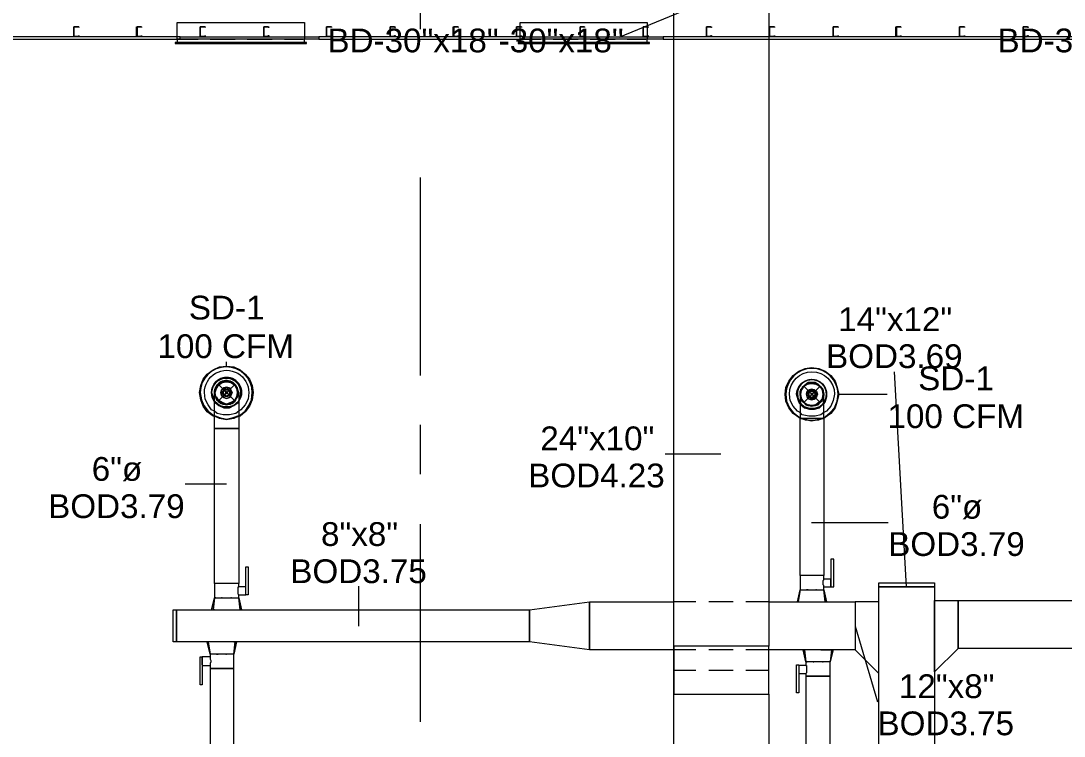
# Model space of a CAD drawing. Header units: metres. Extents: x 39 to 278, y -7 to 151.
# Drawn here: x 62.11 to 68.8, y 18.89 to 23.48 of the extents above; entities that cross this region are included whole.
import ezdxf

# ---------------------------------------------------------------- set-up
doc = ezdxf.new("R2010")
doc.units = ezdxf.units.M
doc.layers.add('HVAC - Ductos', color=5, linetype='Continuous', lineweight=50)
doc.layers.add('PDF_Geometry', color=7, linetype='Continuous', true_color=0xaaaaaa)
doc.layers.add('PDF_Text', color=7, linetype='Continuous')
doc.styles.add('PDF Helvetica', font='')
doc.styles.get('PDF Helvetica').set_extended_font_data('Helvetica')

msp = doc.modelspace()

# ---------------------------------------------------------------- linework, layer by layer
at = {"layer": 'HVAC - Ductos', "lineweight": 0}
for points in [[(66.2943, 24.7995), (66.2943, 24.7582), (66.2943, 24.7169), (66.2943, 24.6665), (66.2943, 24.6161), (66.904, 24.6161), (66.904, 19.4644), (66.2943, 19.4644), (66.2943, 24.6161), (66.904, 24.6161), (66.904, 24.6665), (66.904, 24.7169), (66.904, 24.7582), (66.904, 24.7995), (66.904, 24.9782), (66.2943, 24.9782)], [(63.118, 23.3603), (63.2418, 23.3603)], [(63.3197, 23.3603), (63.4802, 23.3603)], [(63.558, 23.3603), (63.7184, 23.3603)], [(63.7964, 23.3603), (63.9156, 23.3603)], [(65.3181, 23.3603), (65.4418, 23.3603)], [(65.5198, 23.3603), (65.6802, 23.3603)], [(65.7581, 23.3603), (65.9185, 23.3603)], [(65.9964, 23.3603), (66.1156, 23.3603)], [(67.1056, 19.9182), (67.1056, 20.9265), (67.0964, 20.9311), (67.0598, 20.9586), (67.0323, 20.9952), (67.0139, 21.0365), (67.0094, 21.0824), (67.0139, 21.1236), (67.0323, 21.1648), (67.0598, 21.2015), (67.0964, 21.229), (67.1377, 21.2473), (67.179, 21.2519), (67.2247, 21.2473), (67.266, 21.229), (67.3027, 21.2015), (67.3302, 21.1648), (67.3439, 21.1236), (67.3531, 21.0824), (67.3439, 21.0365), (67.3302, 20.9952), (67.3027, 20.9586), (67.266, 20.9311), (67.2568, 20.9265), (67.2568, 19.9182), (67.2523, 19.9182), (67.2477, 19.9182), (67.2339, 19.9182), (67.2201, 19.9182), (67.2018, 19.9182), (67.179, 19.9182), (67.1606, 19.9182), (67.1423, 19.9182), (67.1285, 19.9182), (67.1147, 19.9182)], [(67.2523, 21.1007), (67.2523, 21.0824), (67.2523, 21.064), (67.2431, 21.0457), (67.2339, 21.0274), (67.2156, 21.0182), (67.1973, 21.009), (67.179, 21.009), (67.1606, 21.009), (67.1423, 21.0182), (67.1285, 21.0274), (67.1147, 21.0457), (67.1102, 21.064), (67.1056, 21.0824), (67.1102, 21.1007), (67.1147, 21.119), (67.1285, 21.1328), (67.1423, 21.1465), (67.1606, 21.1511), (67.179, 21.1557), (67.1973, 21.1511), (67.2156, 21.1465), (67.2201, 21.1465), (67.2156, 21.1465), (67.2339, 21.1328), (67.2431, 21.119)], [(67.1056, 21.0824), (67.1056, 21.1007), (67.1147, 21.119), (67.1285, 21.1328), (67.1423, 21.1465), (67.1606, 21.1557), (67.179, 21.1557), (67.2018, 21.1557), (67.2156, 21.1465), (67.2018, 21.1557), (67.179, 21.1557), (67.1606, 21.1557), (67.1423, 21.1465), (67.1285, 21.1328), (67.1147, 21.119), (67.1056, 21.1007), (67.1056, 21.0824), (67.1056, 21.0732)], [(63.3289, 21.0915), (63.3334, 21.0594), (63.3472, 21.032), (63.3334, 21.0594)], [(63.4068, 21.119), (63.393, 21.1098), (63.3884, 21.0915), (63.393, 21.1098), (63.4068, 21.1236), (63.4252, 21.1282), (63.4434, 21.1236), (63.4526, 21.1098), (63.4618, 21.0915), (63.4526, 21.0732), (63.4434, 21.0594), (63.4252, 21.0548), (63.4068, 21.0594), (63.393, 21.0732), (63.3884, 21.0915), (63.393, 21.0732), (63.4068, 21.0594), (63.4252, 21.0548), (63.4434, 21.0594), (63.4526, 21.0732), (63.4572, 21.0915), (63.4526, 21.1098), (63.4434, 21.119), (63.4252, 21.1236)], [(63.4022, 21.1052), (63.3976, 21.0915), (63.4022, 21.1052), (63.416, 21.1144), (63.4343, 21.1144), (63.4434, 21.1052), (63.448, 21.0915), (63.4434, 21.1052), (63.4343, 21.1144), (63.416, 21.1144)], [(63.4434, 21.0778), (63.448, 21.0915), (63.4434, 21.0778), (63.4343, 21.0686), (63.416, 21.0686), (63.4022, 21.0778), (63.3976, 21.0915), (63.4022, 21.0778), (63.416, 21.0686), (63.4343, 21.0686)], [(63.4389, 21.0778), (63.4252, 21.0686), (63.4114, 21.0778), (63.4022, 21.0915), (63.4114, 21.1052), (63.4252, 21.1098), (63.4389, 21.1052), (63.4434, 21.0915)], [(63.4206, 21.0961), (63.4206, 21.0915), (63.4206, 21.0961), (63.4297, 21.0961), (63.4297, 21.0915), (63.4252, 21.0961)], [(63.4252, 21.0869), (63.4297, 21.0915), (63.4297, 21.0869), (63.4206, 21.0869), (63.4206, 21.0915), (63.4206, 21.0869)], [(67.1514, 21.0961), (67.1468, 21.0824), (67.1514, 21.1007), (67.1606, 21.1098), (67.179, 21.1144), (67.1973, 21.1098), (67.211, 21.1007), (67.2156, 21.0824), (67.211, 21.0961), (67.1973, 21.1098), (67.179, 21.1144), (67.1652, 21.1098)], [(67.1606, 21.0961), (67.156, 21.0824), (67.1606, 21.0961), (67.1744, 21.1052), (67.1881, 21.1052), (67.2018, 21.0961), (67.2064, 21.0824), (67.2018, 21.0961), (67.1881, 21.1052), (67.1744, 21.1052)], [(67.1927, 21.0686), (67.179, 21.0594), (67.1652, 21.0686), (67.1606, 21.0824), (67.1652, 21.0961), (67.179, 21.1007), (67.1927, 21.0961), (67.2018, 21.0824)], [(67.1835, 21.0869), (67.179, 21.0869), (67.1744, 21.0824), (67.179, 21.0869), (67.1835, 21.0869), (67.1881, 21.0824), (67.1835, 21.0778), (67.179, 21.0778), (67.1744, 21.0824), (67.179, 21.0778), (67.1835, 21.0778), (67.1835, 21.0824)], [(67.2568, 21.0732), (67.2568, 21.0824), (67.2523, 21.1007), (67.2477, 21.119), (67.2339, 21.1328), (67.2201, 21.1465), (67.2339, 21.1328), (67.2477, 21.119), (67.2523, 21.1007), (67.2568, 21.0824)], [(63.3518, 21.032), (63.3793, 21.009), (63.4068, 20.9998), (63.4389, 20.9998), (63.471, 21.009), (63.4984, 21.032), (63.503, 21.0411), (63.4984, 21.032), (63.471, 21.009), (63.4389, 20.9998), (63.4068, 20.9998), (63.3793, 21.009), (63.3518, 21.032), (63.3472, 21.0365)], [(63.4984, 21.0274), (63.471, 21.009), (63.4434, 20.9952), (63.4068, 20.9952), (63.3747, 21.009), (63.3518, 21.0274), (63.3472, 21.032), (63.3518, 21.0274), (63.3747, 21.009), (63.4068, 20.9952), (63.4434, 20.9952), (63.471, 21.009), (63.4984, 21.0274), (63.503, 21.0365)], [(67.0827, 21.0824), (67.0918, 21.0457), (67.101, 21.0228), (67.0918, 21.0457)], [(67.2523, 21.0182), (67.2293, 20.9952), (67.1973, 20.9861), (67.1652, 20.9861), (67.1331, 20.9952), (67.1056, 21.0182), (67.101, 21.0228), (67.1056, 21.0182), (67.1331, 20.9952), (67.1652, 20.9861), (67.1973, 20.9861), (67.2293, 20.9952), (67.2523, 21.0182), (67.2568, 21.0228)], [(67.1102, 21.0228), (67.1331, 20.9998), (67.1652, 20.9907), (67.1973, 20.9907), (67.2293, 20.9998), (67.2523, 21.0228), (67.2568, 21.0274), (67.2523, 21.0228), (67.2293, 20.9998), (67.1973, 20.9907), (67.1652, 20.9907), (67.1331, 20.9998), (67.1102, 21.0228), (67.1056, 21.0274)], [(67.211, 21.064), (67.2156, 21.0824), (67.211, 21.064), (67.1973, 21.0502), (67.179, 21.0457), (67.1606, 21.0502), (67.1514, 21.064), (67.1468, 21.0824), (67.1514, 21.064), (67.1652, 21.0502), (67.179, 21.0457), (67.1973, 21.0502)], [(67.2018, 21.0686), (67.2064, 21.0824), (67.2018, 21.064), (67.1881, 21.0548), (67.1744, 21.0548), (67.1606, 21.064), (67.156, 21.0824), (67.1606, 21.0686), (67.1744, 21.0594), (67.1881, 21.0594)], [(67.3027, 19.8448), (67.3027, 19.8494), (67.3027, 19.854), (67.3027, 19.8586), (67.3027, 19.8632), (67.3027, 19.8723), (67.3027, 19.8769), (67.3027, 19.8861), (67.3027, 19.8906), (67.3027, 19.8952), (67.2568, 19.8952), (67.2568, 19.9182), (67.2523, 19.9182), (67.2477, 19.9182), (67.2339, 19.9182), (67.2201, 19.9182), (67.2018, 19.9182), (67.179, 19.9182), (67.1606, 19.9182), (67.1423, 19.9182), (67.1285, 19.9182), (67.1147, 19.9182), (67.1056, 19.9182), (67.1056, 19.8265), (67.1102, 19.8265), (67.1056, 19.8265), (67.1102, 19.8265), (67.1147, 19.8265), (67.1285, 19.8265), (67.1423, 19.8265), (67.1606, 19.8265), (67.179, 19.8265), (67.2018, 19.8265), (67.2201, 19.8265), (67.2339, 19.8265), (67.2477, 19.8265), (67.2523, 19.8265), (67.2568, 19.8265), (67.2568, 19.8448), (67.3027, 19.8448), (67.321, 19.8448), (67.321, 20.0236), (67.3027, 20.0236)], [(63.5489, 19.9732), (63.5626, 19.9732), (63.5626, 19.7944), (63.5489, 19.7944)], [(67.156, 19.8265), (67.1514, 19.8265), (67.1468, 19.8265), (67.1514, 19.8265)], [(67.211, 19.8265), (67.2064, 19.8265)], [(67.9673, 19.8448), (67.6098, 19.8448), (67.6098, 19.8723), (67.9673, 19.8723)], [(67.9673, 19.8448), (67.9673, 18.0894), (67.6098, 18.0894), (67.6098, 19.8448)], [(63.3289, 19.6982), (63.3472, 19.776), (63.3289, 19.6982), (63.3334, 19.6982)], [(63.3976, 19.776), (63.393, 19.776)], [(63.4572, 19.776), (63.4526, 19.776)], [(65.7535, 19.4415), (65.3685, 19.4919), (65.3685, 19.6982), (65.7535, 19.7486)], [(67.4585, 19.7486), (67.4585, 19.4415), (67.6098, 19.2902), (67.6098, 19.7486)], [(68.1185, 19.4506), (67.9673, 19.2994), (67.9673, 19.7578), (68.1185, 19.7578)], [(72.9586, 19.4506), (68.1185, 19.4506), (68.1185, 19.7578), (72.9586, 19.7578)], [(63.0814, 19.4919), (63.0814, 19.6982), (63.1043, 19.6982), (63.1043, 19.4919)], [(65.3685, 19.4919), (63.1043, 19.4919), (63.1043, 19.6982), (65.3685, 19.6982)], [(63.5168, 19.6982), (63.5214, 19.6982)], [(63.361, 19.414), (63.3656, 19.414), (63.3701, 19.414), (63.3656, 19.414)], [(63.4206, 19.414), (63.4252, 19.414)], [(66.2943, 19.4644), (66.2943, 19.4094), (66.2943, 19.359), (66.2943, 19.3086), (66.2943, 19.1573), (66.904, 19.1573), (66.904, 19.3086), (66.904, 19.359), (66.904, 19.4094), (66.904, 19.4644)], [(67.3164, 19.4415), (67.3118, 19.4415)], [(67.1468, 19.3636), (67.1514, 19.3636)], [(67.1881, 19.3636), (67.1927, 19.3636)], [(67.2477, 19.3636), (67.2523, 19.3636)], [(63.471, 19.3223), (63.4664, 19.3223), (63.4618, 19.3223), (63.448, 19.3223), (63.4343, 19.3223), (63.416, 19.3223), (63.393, 19.3223), (63.3747, 19.3223), (63.3564, 19.3223), (63.3426, 19.3223), (63.3289, 19.3223), (63.3197, 19.3223), (63.3197, 17.9427), (63.3289, 17.9427), (63.3426, 17.9427), (63.3564, 17.9427), (63.3747, 17.9427), (63.393, 17.9427), (63.416, 17.9427), (63.4343, 17.9427), (63.448, 17.9427), (63.4618, 17.9427), (63.4664, 17.9427), (63.471, 17.9427)], [(67.0827, 19.3452), (67.0964, 19.3452), (67.0964, 19.1665), (67.0827, 19.1665)], [(66.2943, 19.1573), (66.904, 19.1573), (66.904, 18.6944), (66.2943, 18.6944)]]:
    msp.add_lwpolyline(points, close=True, dxfattribs=at)
for points in [[(67.0414, 23.8232), (65.9414, 23.3694)], [(63.9339, 23.3373), (63.9247, 23.3373), (63.9247, 23.3603), (63.1089, 23.3603), (63.1089, 23.4657), (63.9247, 23.4657), (63.9247, 23.3603), (63.1089, 23.3603), (63.1089, 23.3373), (63.0951, 23.3373), (63.0951, 23.3328), (63.9385, 23.3328), (63.9385, 23.3373), (63.0951, 23.3373)], [(66.1339, 23.3373), (66.1247, 23.3373), (66.1247, 23.3603), (65.3089, 23.3603), (65.3089, 23.4657), (66.1247, 23.4657), (66.1247, 23.3603), (65.3089, 23.3603), (65.3089, 23.3373), (65.2951, 23.3373), (65.2951, 23.3328), (66.1385, 23.3328), (66.1385, 23.3373), (65.2951, 23.3373)], [(63.118, 23.3603), (63.118, 23.3603)], [(63.118, 23.3328), (63.911, 23.3328)], [(63.9156, 23.3603), (63.9156, 23.3603)], [(65.3181, 23.3603), (65.3181, 23.3603)], [(65.3181, 23.3328), (66.111, 23.3328)], [(66.1156, 23.3603), (66.1156, 23.3603)], [(63.4252, 21.2611), (63.4252, 21.2886)], [(63.3472, 20.9402), (63.338, 20.9402), (63.3014, 20.9677), (63.2739, 21.0044), (63.2602, 21.0457), (63.251, 21.0915), (63.2602, 21.1373), (63.2739, 21.1786), (63.3014, 21.2107), (63.338, 21.2382), (63.3793, 21.2565), (63.4252, 21.2611), (63.471, 21.2565), (63.5122, 21.2382), (63.5443, 21.2107), (63.5718, 21.1786), (63.5902, 21.1373), (63.5947, 21.0915), (63.5902, 21.0457), (63.5718, 21.0044), (63.5443, 20.9677), (63.5122, 20.9402), (63.503, 20.9402)], [(67.7885, 19.8448), (67.7106, 21.2244)], [(63.3976, 21.0182), (63.3976, 21.0228), (63.393, 21.0228), (63.3747, 21.0411), (63.361, 21.0548), (63.3518, 21.0732), (63.3518, 21.0915), (63.3518, 21.1098), (63.361, 21.1282), (63.3747, 21.1419), (63.3884, 21.1557), (63.4068, 21.1602), (63.4252, 21.1648), (63.4434, 21.1602), (63.4618, 21.1557), (63.4756, 21.1419), (63.4893, 21.1282), (63.4939, 21.1098), (63.4984, 21.0915), (63.4939, 21.0732), (63.4893, 21.0548), (63.4756, 21.0411), (63.4618, 21.0274), (63.4434, 21.0182), (63.4252, 21.0182), (63.4068, 21.0182), (63.3884, 21.0274), (63.3747, 21.0411), (63.3564, 21.0594), (63.3564, 21.064), (63.3518, 21.0915), (63.3564, 21.1144)], [(63.3518, 21.064), (63.3564, 21.064), (63.3518, 21.0915), (63.361, 21.119), (63.3747, 21.1419), (63.3976, 21.1557), (63.4252, 21.1602), (63.4526, 21.1557), (63.4756, 21.1419), (63.4893, 21.119), (63.4939, 21.0915), (63.4893, 21.064), (63.4756, 21.0411), (63.4572, 21.0228), (63.4526, 21.0228), (63.4526, 21.0182)], [(63.3564, 21.1236), (63.3747, 21.1419), (63.393, 21.1557)], [(63.393, 21.1602), (63.3976, 21.1602)], [(63.3976, 21.1602), (63.4252, 21.1648), (63.448, 21.1602)], [(63.4434, 21.1648), (63.4434, 21.1648)], [(63.4434, 21.1648), (63.4434, 21.1648)], [(63.4526, 21.1602), (63.4572, 21.1602)], [(63.4572, 21.1557), (63.4756, 21.1419), (63.4893, 21.1236)], [(67.156, 21.1511), (67.179, 21.1557), (67.2064, 21.1511)], [(63.503, 21.0915), (63.503, 21.0869), (63.503, 21.0732), (63.503, 21.0457), (63.503, 21.009), (63.503, 20.9677), (63.503, 20.9174), (63.503, 20.8623), (63.4984, 20.8623), (63.4893, 20.8623), (63.4802, 20.8623), (63.4618, 20.8623), (63.4434, 20.8623), (63.4252, 20.8623), (63.4068, 20.8623), (63.3884, 20.8623), (63.3701, 20.8623), (63.3564, 20.8623), (63.3518, 20.8623), (63.3472, 20.8623), (63.3518, 20.8623), (63.3564, 20.8623), (63.3701, 20.8623), (63.3884, 20.8623), (63.4068, 20.8623), (63.4252, 20.8623), (63.4434, 20.8623), (63.4618, 20.8623), (63.4802, 20.8623), (63.4893, 20.8623), (63.4984, 20.8623), (63.503, 20.8623), (63.503, 19.8677), (63.4984, 19.8677), (63.4893, 19.8677), (63.4802, 19.8677), (63.4618, 19.8677), (63.4434, 19.8677), (63.4252, 19.8677), (63.4068, 19.8677), (63.3884, 19.8677), (63.3701, 19.8677), (63.3564, 19.8677), (63.3518, 19.8677), (63.3472, 19.8677), (63.3472, 19.776), (63.3518, 19.776), (63.3564, 19.776), (63.3518, 19.776)], [(63.3518, 21.119), (63.3564, 21.119), (63.3564, 21.1236)], [(63.4939, 21.1236), (63.4939, 21.119)], [(63.4939, 21.1144), (63.4984, 21.0915), (63.4939, 21.064), (63.4939, 21.0594)], [(67.1102, 21.0502), (67.1102, 21.0548), (67.1056, 21.0824), (67.1102, 21.1052)], [(67.1102, 21.1052), (67.1102, 21.1098), (67.1102, 21.1144)], [(67.2477, 21.0548), (67.2523, 21.0824), (67.2477, 21.1052), (67.2523, 21.0824), (67.2477, 21.0548), (67.2293, 21.032), (67.2064, 21.0136), (67.179, 21.009), (67.1514, 21.0136), (67.1285, 21.032), (67.1147, 21.0548), (67.1102, 21.0824), (67.1147, 21.1052)], [(67.1514, 21.1465), (67.1285, 21.1328), (67.1147, 21.1098), (67.1285, 21.1328), (67.1514, 21.1465), (67.179, 21.1511), (67.2064, 21.1465), (67.2293, 21.1328), (67.2477, 21.1098), (67.2339, 21.1328), (67.211, 21.1465)], [(67.1423, 21.1465), (67.1423, 21.1465)], [(67.1423, 21.1465), (67.1423, 21.1465)], [(67.1468, 21.1511), (67.1514, 21.1511), (67.156, 21.1511)], [(67.2064, 21.1511), (67.211, 21.1511)], [(67.2477, 21.1144), (67.2523, 21.1098), (67.2523, 21.1052)], [(63.3472, 21.0824), (63.3518, 21.0732), (63.3564, 21.0548), (63.3701, 21.0365), (63.3884, 21.0228), (63.4068, 21.0182), (63.4252, 21.0136), (63.4434, 21.0182), (63.4618, 21.0228), (63.4802, 21.0365), (63.4893, 21.0548), (63.4984, 21.0732), (63.4984, 21.0824)], [(63.4893, 21.0594), (63.4756, 21.0411), (63.4526, 21.0274), (63.4252, 21.0182), (63.3976, 21.0274), (63.3747, 21.0411), (63.361, 21.064)], [(63.448, 21.0228), (63.4252, 21.0182), (63.3976, 21.0228)], [(63.4939, 21.064), (63.4939, 21.064)], [(67.1056, 21.0824), (67.1056, 21.0732), (67.1056, 21.0548), (67.1056, 21.0274), (67.1056, 20.9907), (67.1056, 20.9494), (67.1056, 20.9265), (67.1147, 20.9265), (67.1285, 20.9265), (67.1423, 20.9265), (67.1606, 20.9265), (67.179, 20.9265), (67.2018, 20.9265), (67.2201, 20.9265), (67.2339, 20.9265), (67.2477, 20.9265), (67.2523, 20.9265), (67.2568, 20.9265), (67.2568, 20.9723), (67.2568, 21.0136), (67.2568, 21.0457), (67.2568, 21.0686), (67.2568, 21.0778)], [(67.1056, 21.0732), (67.1056, 21.0594), (67.1147, 21.0411), (67.1285, 21.0274), (67.1423, 21.0136), (67.1606, 21.009), (67.179, 21.0044), (67.2018, 21.009), (67.2201, 21.0136), (67.2339, 21.0274), (67.211, 21.0136), (67.211, 21.009), (67.2064, 21.009)], [(67.1102, 21.0502), (67.1102, 21.0502)], [(67.1514, 21.0136), (67.1285, 21.0274), (67.1147, 21.0502)], [(67.2523, 21.0548), (67.2523, 21.0502), (67.2477, 21.0502), (67.2339, 21.0274), (67.2477, 21.0411), (67.2523, 21.0594), (67.2568, 21.0732)], [(67.2568, 21.0778), (67.2568, 21.0824)], [(67.3531, 21.0824), (67.6647, 21.0824)], [(63.503, 20.9723), (63.4847, 20.9586), (63.4434, 20.9494), (63.4022, 20.9494), (63.3656, 20.9586), (63.3472, 20.9723)], [(67.2568, 20.9632), (67.2385, 20.9494), (67.2018, 20.9402), (67.1606, 20.9402), (67.1193, 20.9494), (67.1056, 20.9632)], [(67.156, 21.009), (67.1514, 21.009), (67.1468, 21.0136)], [(67.2064, 21.0136), (67.179, 21.009), (67.156, 21.0136)], [(63.3472, 20.9448), (63.3793, 20.9311), (63.4252, 20.922), (63.4664, 20.9311), (63.503, 20.9448)], [(63.503, 20.9402), (63.471, 20.9265), (63.4252, 20.9174), (63.3793, 20.9265), (63.3472, 20.9402)], [(67.1056, 20.9311), (67.1377, 20.9174), (67.179, 20.9128), (67.2247, 20.9174), (67.2568, 20.9311)], [(67.2568, 20.9265), (67.2247, 20.9174), (67.179, 20.9082), (67.1377, 20.9174), (67.1056, 20.9265)], [(67.2568, 20.9265), (67.2523, 20.9265), (67.2477, 20.9265), (67.2339, 20.9265), (67.2201, 20.9265), (67.2018, 20.9265), (67.179, 20.9265), (67.1606, 20.9265), (67.1423, 20.9265), (67.1285, 20.9265), (67.1147, 20.9265), (67.1056, 20.9265)], [(66.5968, 20.6973), (66.2393, 20.6973)], [(63.4252, 20.5048), (63.1593, 20.5048)], [(67.179, 20.2574), (67.6693, 20.2574)], [(67.2568, 19.8448), (67.2568, 19.8494), (67.2568, 19.854), (67.2523, 19.8586), (67.2523, 19.8677), (67.2523, 19.8769), (67.2523, 19.8861), (67.2568, 19.8906), (67.2568, 19.8952)], [(63.503, 19.7944), (63.4984, 19.799), (63.4984, 19.8082), (63.4984, 19.8174), (63.4984, 19.8265), (63.4984, 19.8356), (63.4984, 19.8402), (63.4984, 19.8448), (63.503, 19.8448)], [(64.273, 19.5927), (64.273, 19.8494)], [(67.0873, 19.7486), (67.1056, 19.8265), (67.0873, 19.7486)], [(67.1056, 19.8265), (67.0918, 19.7486)], [(67.2568, 19.7486), (67.266, 19.7486), (67.2568, 19.8265), (67.2752, 19.7486), (67.2706, 19.7486), (67.2752, 19.7486), (67.2568, 19.8265)], [(63.3472, 19.776), (63.338, 19.6982), (63.3518, 19.6982), (63.3701, 19.6982), (63.3747, 19.6982), (63.3793, 19.6982), (63.393, 19.6982), (63.4022, 19.6982), (63.4068, 19.6982)], [(63.4984, 19.6982), (63.5076, 19.6982), (63.5122, 19.6982), (63.503, 19.776)], [(63.5214, 19.6982), (63.503, 19.776), (63.5214, 19.6982)], [(66.2943, 19.4415), (65.7535, 19.4415), (65.7535, 19.7486), (66.2943, 19.7486)], [(66.4364, 19.7486), (66.2943, 19.7486)], [(66.6747, 19.7486), (66.5189, 19.7486)], [(66.904, 19.7486), (66.7572, 19.7486)], [(66.904, 19.7486), (67.4585, 19.7486), (67.4585, 19.4415), (66.904, 19.4415)], [(67.0873, 19.7486), (67.0918, 19.7486), (67.0964, 19.7486), (67.1056, 19.7486)], [(67.0873, 19.7486), (67.0873, 19.7486)], [(67.1102, 19.7486), (67.1239, 19.7486), (67.1285, 19.7486)], [(67.1331, 19.7486), (67.1377, 19.7486), (67.1468, 19.7486), (67.1606, 19.7486), (67.1652, 19.7486), (67.1698, 19.7486), (67.1927, 19.7486)], [(67.1973, 19.7486), (67.2018, 19.7486), (67.2156, 19.7486), (67.2247, 19.7486), (67.2293, 19.7486), (67.2339, 19.7486), (67.2523, 19.7486)], [(63.3472, 19.6982), (63.3426, 19.6982)], [(63.4114, 19.6982), (63.4343, 19.6982), (63.4389, 19.6982), (63.4434, 19.6982), (63.4572, 19.6982), (63.4664, 19.6982), (63.471, 19.6982), (63.4802, 19.6982), (63.4939, 19.6982)], [(67.4585, 19.5927), (67.6006, 19.1069)], [(63.306, 19.4919), (63.3197, 19.414), (63.3197, 19.3956), (63.2693, 19.3956), (63.2693, 19.2169), (63.2556, 19.2169), (63.2556, 19.3956), (63.2693, 19.3956)], [(63.3197, 19.4919), (63.3106, 19.4919), (63.306, 19.4919), (63.3014, 19.4919)], [(63.3014, 19.4919), (63.3197, 19.414), (63.3014, 19.4919)], [(63.3014, 19.4919), (63.3014, 19.4919)], [(63.3426, 19.4919), (63.3243, 19.4919)], [(63.4664, 19.4919), (63.448, 19.4919), (63.4434, 19.4919), (63.4389, 19.4919), (63.4297, 19.4919), (63.416, 19.4919), (63.4114, 19.4919), (63.4068, 19.4919), (63.3839, 19.4919), (63.3793, 19.4919), (63.3747, 19.4919), (63.361, 19.4919), (63.3518, 19.4919), (63.3472, 19.4919)], [(63.4893, 19.4919), (63.471, 19.414), (63.4893, 19.4919), (63.4847, 19.4919)], [(63.471, 19.414), (63.4802, 19.4919), (63.471, 19.4919), (63.4756, 19.4919)], [(63.4893, 19.4919), (63.4893, 19.4919)], [(63.2693, 19.3406), (63.3197, 19.3406), (63.3197, 19.3223), (63.3289, 19.3223), (63.3426, 19.3223), (63.3564, 19.3223), (63.3747, 19.3223), (63.393, 19.3223), (63.416, 19.3223), (63.4343, 19.3223), (63.448, 19.3223), (63.4618, 19.3223), (63.4664, 19.3223), (63.471, 19.3223), (63.471, 19.414), (63.4664, 19.414), (63.4618, 19.414), (63.448, 19.414), (63.4343, 19.414), (63.416, 19.414), (63.393, 19.414), (63.3747, 19.414), (63.3564, 19.414), (63.3426, 19.414), (63.3289, 19.414), (63.3243, 19.414), (63.3197, 19.414), (63.3243, 19.414), (63.3197, 19.414)], [(66.2943, 19.1573), (66.2943, 19.2123), (66.2943, 19.2719), (66.2943, 19.3315), (66.2943, 19.3956), (66.2943, 19.4644)], [(66.4364, 19.4415), (66.2943, 19.4415)], [(66.6747, 19.4415), (66.5189, 19.4415)], [(66.904, 19.4415), (66.7572, 19.4415)], [(66.904, 19.1573), (66.904, 19.2123), (66.904, 19.2719), (66.904, 19.3315), (66.904, 19.3956), (66.904, 19.4644)], [(67.2385, 19.4415), (67.2431, 19.4415), (67.2523, 19.4415), (67.2614, 19.4415), (67.266, 19.4415), (67.2752, 19.4415), (67.2935, 19.4415), (67.3027, 19.4415), (67.3073, 19.4415), (67.2981, 19.3636), (67.2935, 19.3636), (67.2889, 19.3636), (67.2844, 19.3636), (67.2752, 19.3636), (67.2568, 19.3636), (67.2385, 19.3636), (67.2201, 19.3636), (67.2018, 19.3636), (67.1835, 19.3636), (67.1652, 19.3636), (67.156, 19.3636), (67.1514, 19.3636), (67.1468, 19.3636), (67.1423, 19.3636), (67.1423, 19.3406), (67.0964, 19.3406), (67.0964, 19.336), (67.0964, 19.3315), (67.0964, 19.3223), (67.0964, 19.3177), (67.0964, 19.3132), (67.0964, 19.304), (67.0964, 19.2994), (67.0964, 19.2948)], [(67.1698, 19.4415), (67.1652, 19.4415), (67.1468, 19.4415), (67.1377, 19.4415), (67.1331, 19.4415), (67.1423, 19.3636), (67.1239, 19.4415), (67.1285, 19.4415), (67.1239, 19.4415), (67.1423, 19.3636)], [(67.2018, 19.4415), (67.1973, 19.4415), (67.1881, 19.4415), (67.179, 19.4415), (67.1744, 19.4415)], [(67.2339, 19.4415), (67.211, 19.4415), (67.2064, 19.4415)], [(67.3164, 19.4415), (67.2981, 19.3636), (67.3164, 19.4415)], [(63.2693, 19.3452), (63.2693, 19.3498), (63.2693, 19.3544), (63.2693, 19.3636), (63.2693, 19.3682), (63.2693, 19.3728), (63.2693, 19.3819), (63.2693, 19.3865), (63.2693, 19.391)], [(63.3197, 19.3956), (63.3197, 19.391), (63.3197, 19.3865), (63.3197, 19.3819), (63.3243, 19.3728), (63.3243, 19.3636), (63.3197, 19.3544), (63.3197, 19.3498), (63.3197, 19.3452), (63.3197, 19.3406)], [(67.0964, 19.2902), (67.1423, 19.2902), (67.1423, 19.2719), (67.1468, 19.2719), (67.156, 19.2719), (67.1652, 19.2719), (67.1835, 19.2719), (67.2018, 19.2719), (67.2201, 19.2719), (67.2385, 19.2719), (67.2568, 19.2719), (67.2752, 19.2719), (67.2844, 19.2719), (67.2935, 19.2719), (67.2981, 19.2719), (67.2981, 19.3636)], [(66.4364, 19.3086), (66.2943, 19.3086)], [(66.6747, 19.3086), (66.5189, 19.3086)], [(66.904, 19.3086), (66.7572, 19.3086)], [(67.1423, 19.3406), (67.1468, 19.3406), (67.1468, 19.336), (67.1468, 19.3315), (67.1468, 19.3223), (67.1468, 19.3132), (67.1468, 19.304), (67.1468, 19.2994), (67.1468, 19.2948), (67.1423, 19.2902)], [(67.2981, 17.9427), (67.2981, 19.2719), (67.2935, 19.2719), (67.2844, 19.2719), (67.2752, 19.2719), (67.2568, 19.2719), (67.2385, 19.2719), (67.2201, 19.2719), (67.2018, 19.2719), (67.1835, 19.2719), (67.1652, 19.2719), (67.156, 19.2719), (67.1468, 19.2719), (67.1423, 19.2719), (67.1423, 17.9427)]]:
    msp.add_lwpolyline(points, dxfattribs=at)
for points in [[(63.503, 20.9448), (63.5076, 20.9448), (63.5443, 20.9723), (63.5672, 21.009), (63.5856, 21.0457), (63.5902, 21.0915, 0.986385), (63.2556, 21.0915), (63.2647, 21.0457), (63.2784, 21.009), (63.306, 20.9723), (63.3426, 20.9448), (63.3472, 20.9448)], [(63.3472, 20.9723), (63.3289, 20.9815), (63.306, 21.0136), (63.2876, 21.0502), (63.283, 21.0915, -1.008589), (63.5672, 21.0915), (63.5626, 21.0502), (63.5443, 21.0136), (63.5168, 20.9815), (63.503, 20.9723)], [(67.2568, 20.9311), (67.266, 20.9357), (67.2981, 20.9632), (67.3256, 20.9952), (67.3439, 21.0365), (67.3485, 21.0824, 0.985966), (67.0139, 21.0824), (67.0185, 21.0365), (67.0368, 20.9952), (67.0598, 20.9632), (67.0964, 20.9357), (67.1056, 20.9311)], [(67.1056, 20.9632), (67.0873, 20.9723), (67.0598, 21.0044), (67.0414, 21.0411), (67.0368, 21.0824, -0.994113), (67.3256, 21.0824), (67.3164, 21.0411), (67.3027, 21.0044), (67.2752, 20.9723), (67.2568, 20.9632)], [(63.3564, 19.776), (63.3701, 19.776), (63.3884, 19.776), (63.4068, 19.776), (63.4252, 19.776), (63.4434, 19.776), (63.4618, 19.776), (63.4802, 19.776), (63.4893, 19.776), (63.4939, 19.776), (63.4984, 19.776), (63.503, 19.776), (63.503, 19.7944), (63.5489, 19.7944), (63.5489, 19.799), (63.5489, 19.8036), (63.5489, 19.8082), (63.5489, 19.8128), (63.5489, 19.8219), (63.5489, 19.8265), (63.5489, 19.8356), (63.5489, 19.8402), (63.5489, 19.8448), (63.503, 19.8448), (63.503, 19.8677), (63.4984, 19.8677), (63.4893, 19.8677), (63.4802, 19.8677), (63.4618, 19.8677), (63.4434, 19.8677), (63.4252, 19.8677), (63.4068, 19.8677), (63.3884, 19.8677), (63.3701, 19.8677), (63.3564, 19.8677), (63.3518, 19.8677), (63.3472, 19.8677), (63.3472, 20.8623), (63.3472, 20.899), (63.3472, 20.9494), (63.3472, 20.9952), (63.3472, 21.0365), (63.3472, 21.064), (63.3472, 21.0824), (63.3472, 21.0915), (63.3472, 21.0824), (63.3472, 21.0915, -1.065176), (63.4984, 21.0824, 1.089539), (63.3472, 21.0915)]]:
    msp.add_lwpolyline(points, format="xyb", dxfattribs=at)
for points in [[(63.503, 21.0365), (63.5168, 21.0594), (63.5214, 21.0915, 1.019058), (63.3289, 21.0915), (63.338, 21.0594), (63.3472, 21.0365, -1.369214), (63.5168, 21.0915), (63.5122, 21.0594), (63.503, 21.0411, 1.315914), (63.3289, 21.0915, -1.390721)], [(67.2752, 21.0824, 0.962178), (67.0827, 21.0824, -1.355001), (67.2568, 21.0228), (67.2706, 21.0457), (67.2752, 21.0824), (67.2706, 21.0502), (67.2568, 21.0274, 1.368419), (67.0873, 21.0824), (67.0918, 21.0502), (67.1056, 21.0274, -1.368419)]]:
    msp.add_lwpolyline(points, format="xyb", close=True, dxfattribs=at)
at = {"layer": 'PDF_Geometry', "lineweight": 0}
for points in [[(64.6672, 24.694), (64.6672, 23.4244)], [(62.4443, 23.4382), (62.4443, 23.4382)], [(62.4443, 23.4382), (62.4443, 23.4382)], [(62.4764, 23.4336), (62.4764, 23.4336)], [(62.8522, 23.4382), (62.8522, 23.4382)], [(62.8797, 23.4336), (62.8797, 23.4336)], [(63.2556, 23.4382), (63.2556, 23.4382)], [(63.2556, 23.4382), (63.2556, 23.4382)], [(63.2876, 23.4336), (63.2876, 23.4336)], [(63.6634, 23.4382), (63.6634, 23.4382)], [(63.6634, 23.4382), (63.6634, 23.4382)], [(64.0989, 23.4336), (64.0989, 23.4336)], [(64.4747, 23.4382), (64.4747, 23.4382)], [(64.4747, 23.4382), (64.4747, 23.4382)], [(64.8826, 23.4382), (64.8826, 23.4382)], [(64.9102, 23.4336), (64.9102, 23.4336)], [(65.286, 23.4382), (65.286, 23.4382)], [(65.286, 23.4382), (65.286, 23.4382)], [(65.3181, 23.4336), (65.3181, 23.4336)], [(65.6939, 23.4382), (65.6939, 23.4382)], [(65.6939, 23.4382), (65.6939, 23.4382)], [(65.7214, 23.4336), (65.7214, 23.4336)], [(66.1293, 23.4336), (66.1293, 23.4336)], [(66.5052, 23.4382), (66.5052, 23.4382)], [(66.5052, 23.4382), (66.5052, 23.4382)], [(66.9406, 23.4336), (66.9406, 23.4336)], [(67.3164, 23.4382), (67.3164, 23.4382)], [(67.3164, 23.4382), (67.3164, 23.4382)], [(67.3485, 23.4336), (67.3485, 23.4336)], [(67.7244, 23.4382), (67.7244, 23.4382)], [(67.7519, 23.4336), (67.7519, 23.4336)], [(68.1277, 23.4382), (68.1277, 23.4382)], [(68.1277, 23.4382), (68.1277, 23.4382)], [(68.1598, 23.4336), (68.1598, 23.4336)], [(68.5356, 23.4382), (68.5356, 23.4382)], [(68.5356, 23.4382), (68.5356, 23.4382)], [(61.0555, 23.3603), (63.1272, 23.3603), (63.1272, 23.374), (64.0164, 23.374), (64.0164, 23.3603), (65.3364, 23.3603)], [(62.4443, 23.3786), (62.4443, 23.3786)], [(62.4764, 23.3832), (62.4764, 23.3832)], [(62.8522, 23.3786), (62.8522, 23.3786)], [(62.8797, 23.3832), (62.8797, 23.3832)], [(63.2556, 23.3786), (63.2556, 23.3786)], [(63.2876, 23.3832), (63.2876, 23.3832)], [(63.6634, 23.3786), (63.6634, 23.3786)], [(64.0989, 23.3832), (64.0989, 23.3832)], [(64.4747, 23.3786), (64.4747, 23.3786)], [(64.8826, 23.3786), (64.8826, 23.3786)], [(64.9102, 23.3832), (64.9102, 23.3832)], [(65.286, 23.3786), (65.286, 23.3786)], [(65.3181, 23.3832), (65.3181, 23.3832)], [(66.2256, 23.3603), (65.3364, 23.3603), (65.3364, 23.374), (66.2256, 23.374), (66.2256, 23.3603), (69.2139, 23.3603)], [(65.6939, 23.3786), (65.6939, 23.3786)], [(65.7214, 23.3832), (65.7214, 23.3832)], [(66.1293, 23.3832), (66.1293, 23.3832)], [(66.5052, 23.3786), (66.5052, 23.3786)], [(66.9406, 23.3832), (66.9406, 23.3832)], [(67.3164, 23.3786), (67.3164, 23.3786)], [(67.3485, 23.3832), (67.3485, 23.3832)], [(67.7244, 23.3786), (67.7244, 23.3786)], [(67.7519, 23.3832), (67.7519, 23.3832)], [(68.1277, 23.3786), (68.1277, 23.3786)], [(68.1598, 23.3832), (68.1598, 23.3832)], [(68.5356, 23.3786), (68.5356, 23.3786)], [(64.0164, 23.3603), (63.1272, 23.3603)], [(64.6672, 22.4711), (64.6672, 21.2015)], [(64.6672, 20.8852), (64.6672, 20.569)], [(64.6672, 20.2482), (64.6672, 18.9786)]]:
    msp.add_lwpolyline(points, dxfattribs=at)
for points in [[(62.4443, 23.374), (62.4443, 23.3786), (62.4443, 23.4382), (62.4764, 23.4382), (62.4764, 23.4336), (62.4764, 23.4382), (62.4443, 23.4382), (62.4443, 23.3786), (62.4764, 23.3786), (62.4764, 23.3832), (62.4764, 23.374)], [(62.8522, 23.374), (62.8476, 23.3786), (62.8476, 23.4382), (62.8522, 23.4382), (62.8797, 23.4382), (62.8797, 23.4336), (62.8797, 23.4382), (62.8522, 23.4382), (62.8522, 23.3786), (62.8797, 23.3786), (62.8797, 23.3832), (62.8797, 23.374)], [(63.2556, 23.374), (63.2556, 23.3786), (63.2556, 23.4382), (63.2876, 23.4382), (63.2876, 23.4336), (63.2876, 23.4382), (63.2556, 23.4382), (63.2556, 23.3786), (63.2876, 23.3786), (63.2876, 23.3832), (63.2876, 23.374)], [(63.6634, 23.374), (63.6634, 23.3786), (63.6634, 23.4382), (63.6956, 23.4382), (63.6956, 23.4336), (63.691, 23.4336), (63.691, 23.4382), (63.6634, 23.4382), (63.6634, 23.3786), (63.691, 23.3786), (63.691, 23.3832), (63.6956, 23.3832), (63.6956, 23.374)], [(64.0714, 23.374), (64.0668, 23.374), (64.0668, 23.3786), (64.0668, 23.4382), (64.0714, 23.4382), (64.0989, 23.4382), (64.0989, 23.4336), (64.0989, 23.4382), (64.0714, 23.4382), (64.0668, 23.4382), (64.0668, 23.3786), (64.0714, 23.3786), (64.0989, 23.3786), (64.0989, 23.3832), (64.0989, 23.374)], [(64.4747, 23.374), (64.4747, 23.3786), (64.4747, 23.4382), (64.5068, 23.4382), (64.5068, 23.4336), (64.5022, 23.4336), (64.5022, 23.4382), (64.4747, 23.4382), (64.4747, 23.3786), (64.5022, 23.3786), (64.5022, 23.3832), (64.5068, 23.3832), (64.5068, 23.374)], [(64.8826, 23.374), (64.878, 23.374), (64.878, 23.3786), (64.878, 23.4382), (64.8826, 23.4382), (64.9102, 23.4382), (64.9102, 23.4336), (64.9102, 23.4382), (64.8826, 23.4382), (64.8826, 23.3786), (64.9102, 23.3786), (64.9102, 23.3832), (64.9102, 23.374)], [(65.286, 23.374), (65.286, 23.3786), (65.286, 23.4382), (65.3181, 23.4382), (65.3181, 23.4336), (65.3181, 23.4382), (65.286, 23.4382), (65.286, 23.3786), (65.3181, 23.3786), (65.3181, 23.3832), (65.3181, 23.374)], [(65.6939, 23.374), (65.6939, 23.3786), (65.6939, 23.4382), (65.7214, 23.4382), (65.7214, 23.4336), (65.7214, 23.4382), (65.6939, 23.4382), (65.6939, 23.3786), (65.7214, 23.3786), (65.7214, 23.3832), (65.7214, 23.374)], [(66.1018, 23.374), (66.0972, 23.374), (66.0972, 23.3786), (66.0972, 23.4382), (66.1018, 23.4382), (66.1293, 23.4382), (66.1293, 23.4336), (66.1293, 23.4382), (66.1018, 23.4382), (66.0972, 23.4382), (66.0972, 23.3786), (66.1018, 23.3786), (66.1293, 23.3786), (66.1293, 23.3832), (66.1293, 23.374)], [(66.5052, 23.374), (66.5052, 23.3786), (66.5052, 23.4382), (66.5372, 23.4382), (66.5372, 23.4336), (66.5327, 23.4336), (66.5327, 23.4382), (66.5052, 23.4382), (66.5052, 23.3786), (66.5327, 23.3786), (66.5327, 23.3832), (66.5372, 23.3832), (66.5372, 23.374)], [(66.9131, 23.374), (66.9085, 23.374), (66.9085, 23.3786), (66.9085, 23.4382), (66.9131, 23.4382), (66.9406, 23.4382), (66.9406, 23.4336), (66.9406, 23.4382), (66.9131, 23.4382), (66.9085, 23.4382), (66.9085, 23.3786), (66.9131, 23.3786), (66.9406, 23.3786), (66.9406, 23.3832), (66.9406, 23.374)], [(67.3164, 23.374), (67.3164, 23.3786), (67.3164, 23.4382), (67.3485, 23.4382), (67.3485, 23.4336), (67.3485, 23.4382), (67.3164, 23.4382), (67.3164, 23.3786), (67.3485, 23.3786), (67.3485, 23.3832), (67.3485, 23.374)], [(67.7244, 23.374), (67.7198, 23.3786), (67.7198, 23.4382), (67.7244, 23.4382), (67.7519, 23.4382), (67.7519, 23.4336), (67.7519, 23.4382), (67.7244, 23.4382), (67.7244, 23.3786), (67.7519, 23.3786), (67.7519, 23.3832), (67.7519, 23.374)], [(68.1277, 23.374), (68.1277, 23.3786), (68.1277, 23.4382), (68.1598, 23.4382), (68.1598, 23.4336), (68.1598, 23.4382), (68.1277, 23.4382), (68.1277, 23.3786), (68.1598, 23.3786), (68.1598, 23.3832), (68.1598, 23.374)], [(68.5356, 23.374), (68.5356, 23.3786), (68.5356, 23.4382), (68.5677, 23.4382), (68.5677, 23.4336), (68.5631, 23.4336), (68.5631, 23.4382), (68.5356, 23.4382), (68.5356, 23.3786), (68.5631, 23.3786), (68.5631, 23.3832), (68.5677, 23.3832), (68.5677, 23.374)], [(63.1272, 23.374), (61.0555, 23.374), (61.0555, 23.3603), (63.1272, 23.3603)], [(65.3364, 23.374), (64.0164, 23.374), (64.0164, 23.3603), (65.3364, 23.3603)], [(69.2139, 23.374), (66.2256, 23.374), (66.2256, 23.3603), (69.2139, 23.3603)]]:
    msp.add_lwpolyline(points, close=True, dxfattribs=at)
at = {"layer": 'PDF_Geometry', "color": 254, "lineweight": 0, "true_color": 0xd2d2d2}
for points in [[(62.4672, 23.4382), (62.4672, 23.4382)], [(64.0989, 23.4382), (64.0989, 23.4382)], [(64.4747, 23.4336), (64.4747, 23.4336)], [(64.4793, 23.4382), (64.4793, 23.4382)], [(62.4443, 23.4153), (62.4443, 23.4153)], [(64.0668, 23.4107), (64.0668, 23.4107)], [(66.9314, 23.374), (66.9314, 23.3786)], [(68.5585, 23.374), (68.5631, 23.3786), (68.5677, 23.3786)]]:
    msp.add_lwpolyline(points, dxfattribs=at)
at = {"layer": 'PDF_Geometry', "color": 8, "lineweight": 0, "true_color": 0x808080}
for points in [[(63.4847, 21.1373), (63.448, 21.1648), (63.4022, 21.1648), (63.361, 21.1373), (63.3472, 21.0915), (63.361, 21.0457), (63.4022, 21.0182), (63.448, 21.0182), (63.4847, 21.0457), (63.503, 21.0915)], [(67.2431, 21.1236), (67.2018, 21.1557), (67.156, 21.1557), (67.1193, 21.1236), (67.1056, 21.0824), (67.1193, 21.0365), (67.156, 21.009), (67.2018, 21.009), (67.2431, 21.0365), (67.2568, 21.0824)]]:
    msp.add_lwpolyline(points, close=True, dxfattribs=at)
for points in [[(63.3701, 21.1465), (63.4802, 21.0365)], [(63.4802, 21.1465), (63.3701, 21.0365)], [(67.1285, 21.1328), (67.2339, 21.0274)], [(67.2339, 21.1328), (67.1285, 21.0274)]]:
    msp.add_lwpolyline(points, dxfattribs=at)

# ---------------------------------------------------------------- texts
at = {"layer": 'PDF_Text', "lineweight": 0, "attachment_point": 4, "style": 'PDF Helvetica'}
for s, insert, char_height in [('BD-30"x18"-30"x18"', (64.0723, 23.3503), 0.152471), ('BD-30"x18"-30"x18"', (68.3716, 23.3503), 0.152471), ('SD-1', (63.1831, 21.6361), 0.15247), ('14"x12"', (67.3495, 21.5627), 0.15247), ('100 CFM', (62.9814, 21.3886), 0.15247), ('BOD3.69', (67.2716, 21.3244), 0.15247), ('SD-1', (67.8629, 21.1823), 0.15247), ('100 CFM', (67.6658, 20.9394), 0.15247), ('24"x10"', (65.4382, 20.7973), 0.15247), ('6"ø', (62.5597, 20.6002), 0.15247), ('BOD4.23', (65.3603, 20.559), 0.15247), ('BOD3.79', (62.2801, 20.3619), 0.15247), ('6"ø', (67.9499, 20.3573), 0.15247), ('8"x8"', (64.031, 20.1831), 0.15247), ('BOD3.79', (67.6703, 20.1189), 0.15247), ('BOD3.75', (63.8339, 19.9448), 0.15247), ('12"x8"', (67.7391, 19.2068), 0.15247), ('BOD3.75', (67.6016, 18.9685), 0.15247)]:
    msp.add_mtext(s, dxfattribs=dict(at, insert=insert, char_height=char_height))

doc.saveas('drawing.dxf')
